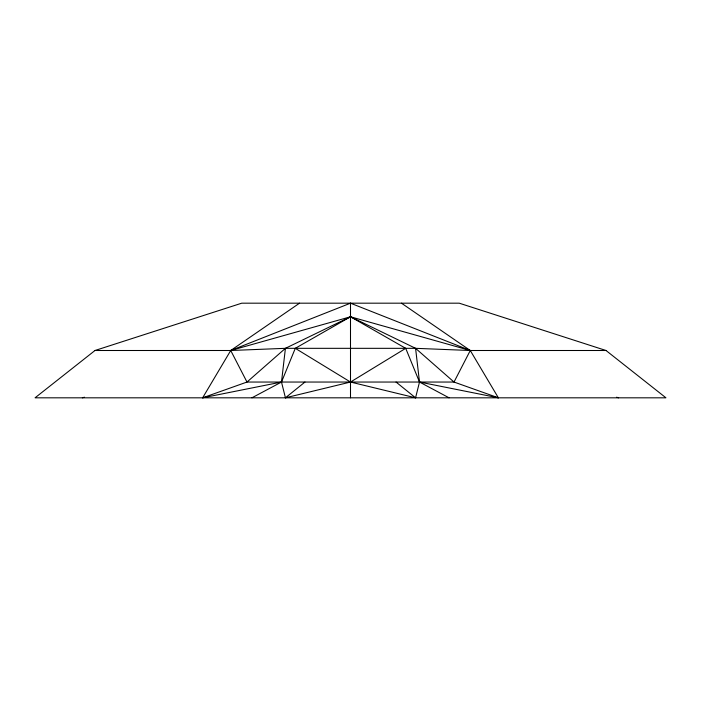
<?xml version="1.0" encoding="UTF-8"?>
<svg xmlns="http://www.w3.org/2000/svg" width="701" height="701" viewBox="0 0 701 701"><rect width="100%" height="100%" fill="white"/><g stroke="black" fill="none" stroke-linecap="round" stroke-linejoin="round"><path stroke-width="1.05" d="M251.922 397.817L281.495 382.045L295.287 348.327L350.5 382.045L415.562 397.817L419.505 382.045L405.713 348.327L350.5 382.045L285.438 397.817L281.495 382.045L285.421 348.327L350.5 316.782L470.275 350.5L606.014 350.5L665.95 397.817L35.05 397.817L94.986 350.5L241.757 303.183L459.243 303.183L606.014 350.5M401.471 303.183L470.275 350.5L454.011 382.045L246.989 382.045L202.633 397.817L230.725 350.5L299.529 303.183M285.421 348.327L230.725 350.5L350.5 316.782L415.579 348.327L419.505 382.045L498.367 397.817L470.275 350.5L415.579 348.327L285.421 348.327L246.989 382.045L230.725 350.5L94.986 350.5M285.438 397.817L304.961 382.045M295.287 348.327L350.5 316.782L405.713 348.327M230.725 350.5L350.5 303.183L470.275 350.5M82.367 397.817L84.462 397.213M202.633 397.817L281.495 382.045M616.538 397.213L618.632 397.817M498.367 397.817L454.011 382.045L415.579 348.327M419.505 382.045L449.078 397.817M396.039 382.045L415.562 397.817M350.5 303.183L350.5 397.817"/></g></svg>
